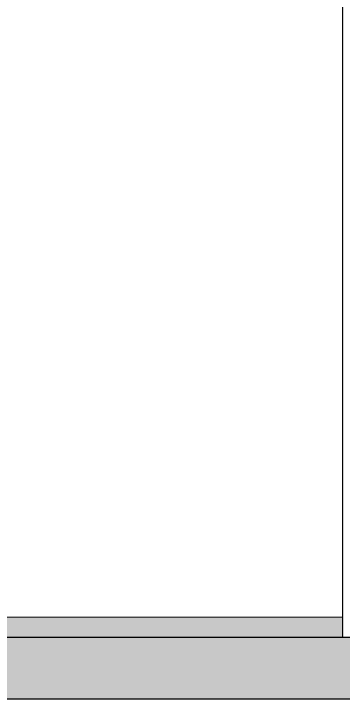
# Model space of a CAD drawing. Header units: inches. Extents: x -23227 to -2744, y -314 to 853.
# Drawn here: x -19313 to -19280.8, y -6.3 to 60.9 of the extents above; entities that cross this region are included whole.
import ezdxf

# ---------------------------------------------------------------- set-up
doc = ezdxf.new("R2010")
doc.units = ezdxf.units.IN
doc.header["$MEASUREMENT"] = 0
doc.linetypes.add('Grid Line 1_2_', pattern=[0.875, 0.5, -0.125, 0.125, -0.125])
doc.linetypes.add('Grid Line 1_2__2_', pattern=[0.875, 0.5, -0.125, 0.125, -0.125])
for name, color, linetype, lineweight in [('A-FLOR', 192, 'Continuous', 9), ('A-FLOR-LEVL', 51, 'Continuous', 9), ('A-GLAZ-CWMG', 51, 'Continuous', 9), ('I-WALL', 2, 'Continuous', 9)]:
    doc.layers.add(name, color=color, linetype=linetype, lineweight=lineweight)

# ---------------------------------------------------------------- blocks, each defined once
blk = doc.blocks.new('Locker Rooms and Restrooms_rvt-2-Section 8')
at = {"layer": 'A-FLOR-LEVL', "linetype": 'Grid Line 1_2__2_'}
blk.add_line((-26557.324, 0), (-21746.959, 0), dxfattribs=at)
blk = doc.blocks.new('Struct_Xcel_Sports Complex_rvt-2-Section 8')
at = {"layer": 'A-FLOR'}
blk.add_hatch(color=254, dxfattribs=at).paths.add_polyline_path([(-25258.048, -6.32), (-25189.865, -6.32), (-25174.515, -6), (-22066.14, -6), (-22066.14, 0), (-25174.515, 0), (-25189.865, -0.32), (-25287.665, -0.32), (-25303.015, 0), (-26276.89, 0), (-26276.89, -6), (-25303.015, -6), (-25287.665, -6.32)], flags=0)
at = {"layer": 'A-FLOR', "color": 10, "lineweight": 25}
for p, q in [((-25737.265, 0), (-26276.89, 0)), ((-26276.89, -6), (-25303.015, -6))]:
    blk.add_line(p, q, dxfattribs=at)
blk = doc.blocks.new('Rectangular Mullion - Exterior 2_ x 4_5_-1135280-Section 8')
at = {"layer": 'A-GLAZ-CWMG'}
blk.add_hatch(color=256, dxfattribs=at).paths.add_polyline_path([(-26156.589, 0), (-26128.015, 0), (-26128.015, 2), (-26161.828, 2), (-26161.828, 0)], flags=0)
blk.add_line((-26161.828, 2), (-26128.015, 2), dxfattribs=at)

msp = doc.modelspace()

# ---------------------------------------------------------------- hatches: boundary and pattern name
at = {"layer": 'I-WALL', "lineweight": 5}
h = msp.add_hatch(color=256, dxfattribs=at)
h.paths.add_polyline_path([(-19280.82363, 0), (-19280.69863, 0), (-19280.69863, 98), (-19280.82363, 98), (-19280.82363, 2)], flags=0)
h.paths.add_polyline_path([(-19276.19863, 2), (-19276.07363, 2), (-19276.07363, 96), (-19276.19863, 96), (-19276.19863, 76.53276)], flags=0)

# ---------------------------------------------------------------- linework, layer by layer
at = {"layer": 'A-FLOR-LEVL', "linetype": 'Grid Line 1_2_'}
msp.add_line((-19710.13206, 0), (-14899.76744, 0), dxfattribs=at)
at = {"layer": 'I-WALL'}
msp.add_line((-19280.82363, 0), (-19280.82363, 148.7168), dxfattribs=at)

# ---------------------------------------------------------------- block references
at = {"layer": 'A-GLAZ-CWMG'}
msp.add_blockref('Rectangular Mullion - Exterior 2_ x 4_5_-1135280-Section 8', (6847.1916, 0), dxfattribs=at)

# ---------------------------------------------------------------- next in the draw order: block references
at = {"color": 130, "lineweight": 5}
msp.add_blockref('Locker Rooms and Restrooms_rvt-2-Section 8', (6847.1916, 0), dxfattribs=at)

# ---------------------------------------------------------------- next in the draw order: block references
msp.add_blockref('Struct_Xcel_Sports Complex_rvt-2-Section 8', (6847.1916, 0), dxfattribs=at)

doc.saveas('drawing.dxf')
